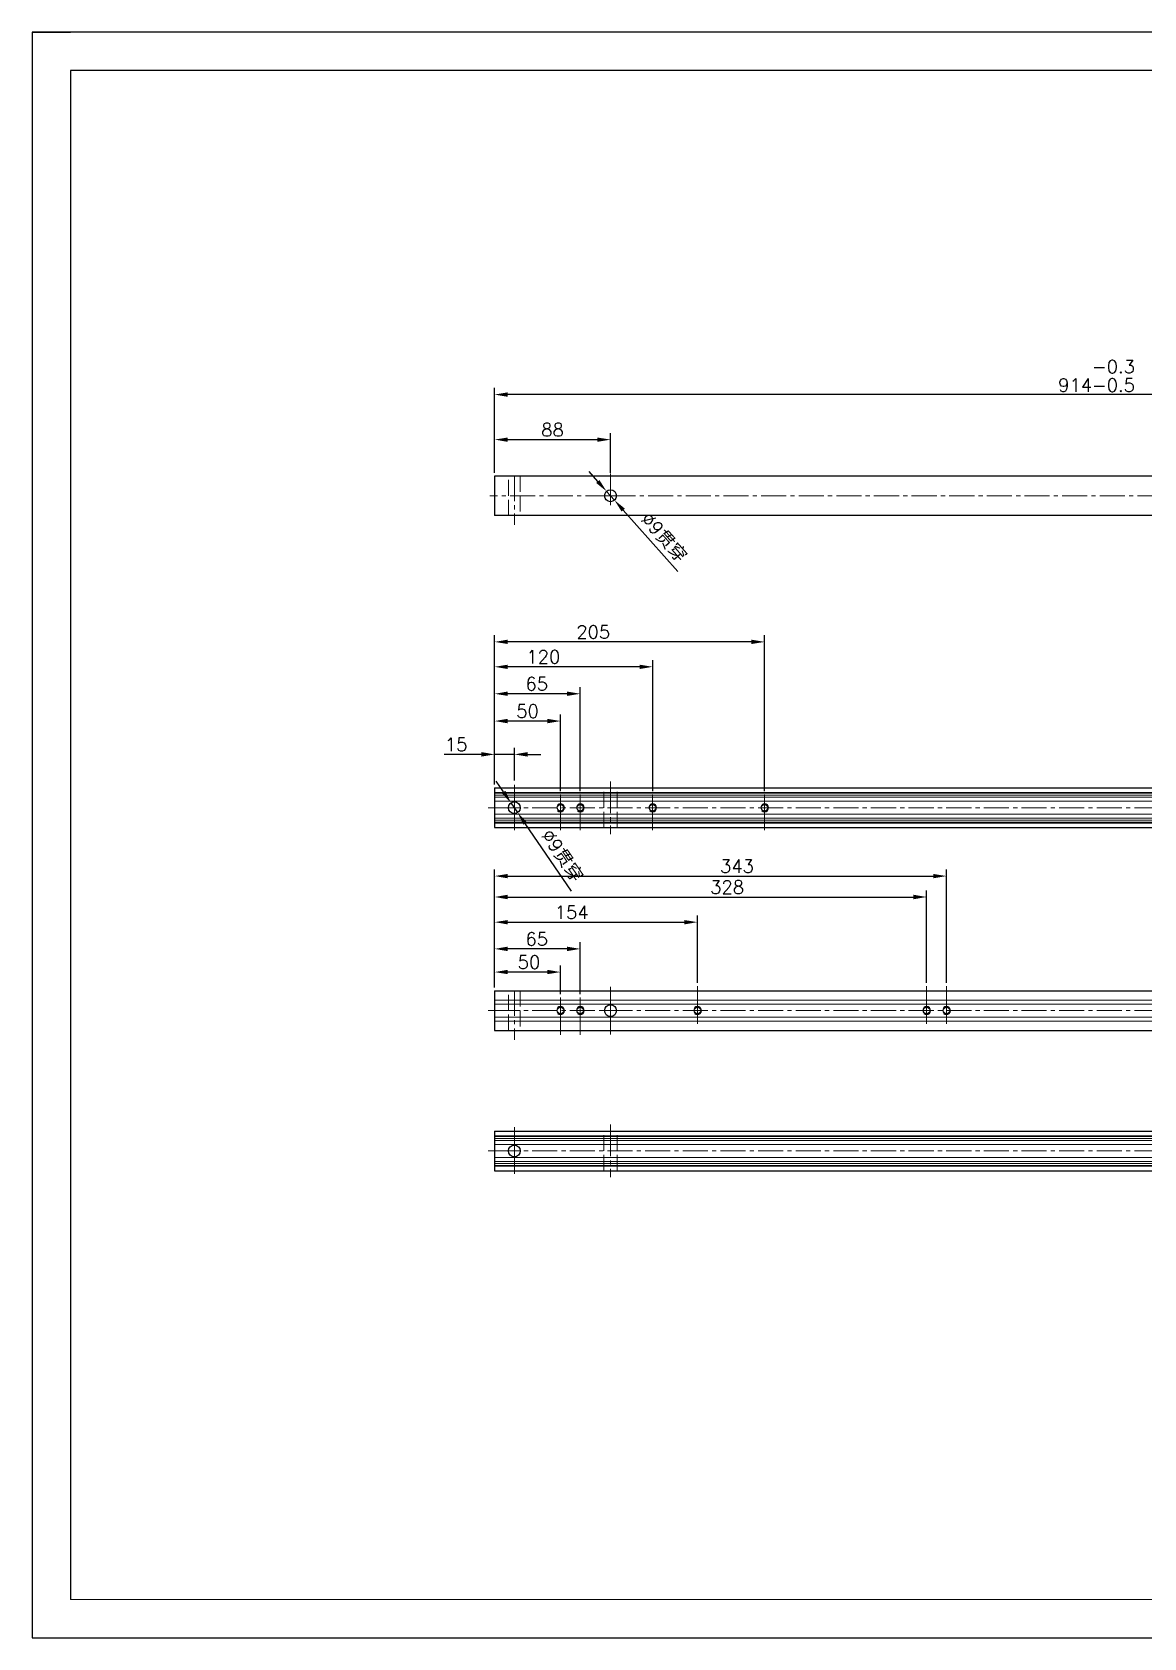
# Model space of a CAD drawing. Header units: millimetres. Extents: x -30327 to 34858, y 4015 to 75103.
# Drawn here: x 3501 to 4345, y 60062 to 61281 of the extents above; entities that cross this region are included whole.
import ezdxf

# ---------------------------------------------------------------- set-up
doc = ezdxf.new("R2010")
doc.units = ezdxf.units.MM
doc.linetypes.add('ACAD_ISO02W100', pattern=[15, 12, -3])
doc.linetypes.add('CENTER2', pattern=[28.575, 19.05, -3.175, 3.175, -3.175])
doc.layers.add('A-TITLEBLOCK', color=7, linetype='Continuous', lineweight=18)
doc.layers.add('cen', color=1, linetype='CENTER2', lineweight=9)
for name, color, linetype in [('green', 3, 'ACAD_ISO02W100'), ('print', 30, 'Continuous'), ('red', 1, 'CENTER2'), ('yellow', 2, 'Continuous')]:
    doc.layers.add(name, color=color, linetype=linetype)
doc.styles.add('GB', font='GBENOR.SHX', dxfattribs={"bigfont": 'gbcbig.shx'})
doc.styles.get("Standard").update_dxf_attribs({"font": 'txt', "bigfont": 'gbcbig.shx'})
doc.dimstyles.new('1-4', dxfattribs={"dimscale": 4, "dimtxt": 2.5, "dimasz": 2.5, "dimexe": 1.25, "dimexo": 0.625, "dimtad": 1, "dimdsep": 46, "dimtxsty": 'Standard', "dimcen": 2.5, "dimadec": 0, "dimazin": 0, "dimtfac": 1, "dimtmove": 0, "dimatfit": 3, "dimfxl": 0, "dimarcsym": 0})

# ---------------------------------------------------------------- blocks, each defined once
blk = doc.blocks.new('DT-A2-TITLE')
for p, q in [((594, 420), (0, 420)), ((0, 420), (0, 420)), ((0, 420), (0, 0)), ((0, 420), (10, 420)), ((10, 410), (10, 10)), ((584, 410), (10, 410))]:
    blk.add_line(p, q)
at = {"layer": 'A-TITLEBLOCK', "color": 7}
for p, q in [((10, 10), (584, 10)), ((0, 0), (594, 0))]:
    blk.add_line(p, q, dxfattribs=at)
at = {"style": 'GB'}
for tag, p, height in [('#设计', (451.96, 38.52), 3.5), ('#品名', (523.32, 37.95), 3.5), ('#审核', (451.99, 28.1), 3.5), ('#图号', (526.67, 27.2), 3.5), ('#材料说明', (442.15, 13.59), 3), ('#数量', (520.33, 14.51), 3.5), ('#版本', (552.92, 14.47), 3.5)]:
    blk.add_attdef(tag, p, '', height=height, dxfattribs=at)
blk = doc.blocks.new('*D1225')
at = {"layer": 'Defpoints', "color": 0, "transparency": 16777216}
for p in [(3852.2, 61006.1), (3852.2, 60944.9), (4766.2, 60944.2)]:
    blk.add_point(p, dxfattribs=at)
at = {"layer": 'yellow', "color": 0, "lineweight": -2, "transparency": 16777216}
for p, q in [((3852.2, 60947.4), (3852.2, 61011.1)), ((4756.2, 61006.1), (3862.2, 61006.1)), ((4766.2, 60946.7), (4766.2, 61011.1))]:
    blk.add_line(p, q, dxfattribs=at)
at = {"layer": 'yellow', "color": 0, "transparency": 16777216}
for points in [[(3862.2, 61007.8), (3862.2, 61004.4), (3852.2, 61006.1)], [(4756.2, 61007.8), (4756.2, 61004.4), (4766.2, 61006.1)]]:
    blk.add_solid(points, dxfattribs=at)
at = {"layer": 'yellow', "color": 0, "lineweight": 9, "transparency": 16777216, "insert": (4309.2, 61020.3), "char_height": 10, "attachment_point": 5}
blk.add_mtext('914\\S-0.3^ -0.5;', dxfattribs=at)
blk = doc.blocks.new('*D1235')
at = {"layer": 'Defpoints', "color": 0, "transparency": 16777216}
for p in [(4180.2, 60624.6), (3852.2, 60555.8), (4180.2, 60556.9)]:
    blk.add_point(p, dxfattribs=at)
at = {"layer": 'yellow', "color": 0, "lineweight": -2, "transparency": 16777216}
for p, q in [((3852.2, 60558.3), (3852.2, 60629.6)), ((3862.2, 60624.6), (4170.2, 60624.6)), ((4180.2, 60559.4), (4180.2, 60629.6))]:
    blk.add_line(p, q, dxfattribs=at)
at = {"layer": 'yellow', "color": 0, "transparency": 16777216}
for points in [[(3862.2, 60626.3), (3862.2, 60622.9), (3852.2, 60624.6)], [(4170.2, 60626.3), (4170.2, 60622.9), (4180.2, 60624.6)]]:
    blk.add_solid(points, dxfattribs=at)
at = {"layer": 'yellow', "color": 0, "lineweight": 9, "transparency": 16777216, "insert": (4028.7, 60632.1), "char_height": 10, "attachment_point": 5}
blk.add_mtext('328', dxfattribs=at)
blk = doc.blocks.new('*D1236')
at = {"layer": 'Defpoints', "color": 0, "transparency": 16777216}
for p in [(3940.2, 60971.9), (3852.2, 60944.2), (3940.2, 60944.2)]:
    blk.add_point(p, dxfattribs=at)
at = {"layer": 'yellow', "color": 0, "lineweight": -2, "transparency": 16777216}
for p, q in [((3852.2, 60946.7), (3852.2, 60976.9)), ((3940.2, 60946.7), (3940.2, 60976.9)), ((3862.2, 60971.9), (3930.2, 60971.9))]:
    blk.add_line(p, q, dxfattribs=at)
at = {"layer": 'yellow', "color": 0, "transparency": 16777216}
for points in [[(3862.2, 60973.5), (3862.2, 60970.2), (3852.2, 60971.9)], [(3930.2, 60973.5), (3930.2, 60970.2), (3940.2, 60971.9)]]:
    blk.add_solid(points, dxfattribs=at)
at = {"layer": 'yellow', "color": 0, "lineweight": 9, "transparency": 16777216, "insert": (3896.2, 60979.4), "char_height": 10, "attachment_point": 5}
blk.add_mtext('88', dxfattribs=at)
blk = doc.blocks.new('*D1237')
at = {"layer": 'Defpoints', "color": 0, "transparency": 16777216}
for p in [(3852.2, 60567.6), (3852.2, 60553.3), (3902.2, 60548.3)]:
    blk.add_point(p, dxfattribs=at)
at = {"layer": 'yellow', "color": 0, "lineweight": -2, "transparency": 16777216}
for p, q in [((3852.2, 60555.8), (3852.2, 60572.6)), ((3892.2, 60567.6), (3862.2, 60567.6)), ((3902.2, 60550.8), (3902.2, 60572.6))]:
    blk.add_line(p, q, dxfattribs=at)
at = {"layer": 'yellow', "color": 0, "transparency": 16777216}
for points in [[(3862.2, 60569.3), (3862.2, 60566), (3852.2, 60567.6)], [(3892.2, 60569.3), (3892.2, 60566), (3902.2, 60567.6)]]:
    blk.add_solid(points, dxfattribs=at)
at = {"layer": 'yellow', "color": 0, "lineweight": 9, "transparency": 16777216, "insert": (3878.3, 60575.1), "char_height": 10, "attachment_point": 5}
blk.add_mtext('50', dxfattribs=at)
blk = doc.blocks.new('*D1238')
at = {"layer": 'Defpoints', "color": 0, "transparency": 16777216}
for p in [(3852.2, 60732.9), (3867.2, 60710.5), (3852.2, 60707.4)]:
    blk.add_point(p, dxfattribs=at)
at = {"layer": 'yellow', "color": 0, "lineweight": -2, "transparency": 16777216}
for p, q in [((3842.2, 60732.9), (3813.8, 60732.9)), ((3852.2, 60709.9), (3852.2, 60737.9)), ((3867.2, 60732.9), (3852.2, 60732.9)), ((3867.2, 60713), (3867.2, 60737.9)), ((3877.2, 60732.9), (3887.2, 60732.9))]:
    blk.add_line(p, q, dxfattribs=at)
at = {"layer": 'yellow', "color": 0, "transparency": 16777216}
for points in [[(3842.2, 60734.6), (3842.2, 60731.2), (3852.2, 60732.9)], [(3877.2, 60734.6), (3877.2, 60731.2), (3867.2, 60732.9)]]:
    blk.add_solid(points, dxfattribs=at)
at = {"layer": 'yellow', "color": 0, "lineweight": 9, "transparency": 16777216, "insert": (3823, 60740.4), "char_height": 10, "attachment_point": 5}
blk.add_mtext('15', dxfattribs=at)
blk = doc.blocks.new('*D1239')
at = {"layer": 'Defpoints', "color": 0, "transparency": 16777216}
for p in [(3852.2, 60758.2), (3852.2, 60708), (3902.2, 60702.4)]:
    blk.add_point(p, dxfattribs=at)
at = {"layer": 'yellow', "color": 0, "lineweight": -2, "transparency": 16777216}
for p, q in [((3852.2, 60710.5), (3852.2, 60763.2)), ((3892.2, 60758.2), (3862.2, 60758.2)), ((3902.2, 60704.9), (3902.2, 60763.2))]:
    blk.add_line(p, q, dxfattribs=at)
at = {"layer": 'yellow', "color": 0, "transparency": 16777216}
for points in [[(3862.2, 60759.9), (3862.2, 60756.5), (3852.2, 60758.2)], [(3892.2, 60759.9), (3892.2, 60756.5), (3902.2, 60758.2)]]:
    blk.add_solid(points, dxfattribs=at)
at = {"layer": 'yellow', "color": 0, "lineweight": 9, "transparency": 16777216, "insert": (3877.2, 60765.7), "char_height": 10, "attachment_point": 5}
blk.add_mtext('50', dxfattribs=at)
blk = doc.blocks.new('*D1240')
at = {"layer": 'Defpoints', "color": 0, "transparency": 16777216}
for p in [(3937.2, 60932.6), (3943.2, 60925.9)]:
    blk.add_point(p, dxfattribs=at)
at = {"layer": 'yellow', "color": 0, "lineweight": -2, "transparency": 16777216}
for p, q in [((3930.6, 60940.1), (3923.9, 60947.6)), ((3937.2, 60932.6), (3943.2, 60925.9)), ((3991.2, 60871.8), (3949.8, 60918.4))]:
    blk.add_line(p, q, dxfattribs=at)
at = {"layer": 'yellow', "color": 0, "transparency": 16777216}
for points in [[(3931.8, 60941.2), (3929.3, 60939), (3937.2, 60932.6)], [(3951.1, 60919.5), (3948.6, 60917.3), (3943.2, 60925.9)]]:
    blk.add_solid(points, dxfattribs=at)
at = {"layer": 'yellow', "color": 0, "lineweight": 9, "transparency": 16777216, "insert": (3980.6, 60897.4), "char_height": 10, "attachment_point": 5, "rotation": 311.5674}
blk.add_mtext('∅9{\\fSimSun|b0|i0|c134|p2;贯穿}', dxfattribs=at)
blk = doc.blocks.new('*D1241')
at = {"layer": 'Defpoints', "color": 0, "transparency": 16777216}
for p in [(3864.6, 60696.1), (3869.7, 60688.7)]:
    blk.add_point(p, dxfattribs=at)
at = {"layer": 'yellow', "color": 0, "lineweight": -2, "transparency": 16777216}
for p, q in [((3859, 60704.4), (3853.4, 60712.6)), ((3864.6, 60696.1), (3869.7, 60688.7)), ((3910.6, 60629), (3875.4, 60680.4))]:
    blk.add_line(p, q, dxfattribs=at)
at = {"layer": 'yellow', "color": 0, "transparency": 16777216}
for points in [[(3860.4, 60705.3), (3857.6, 60703.4), (3864.6, 60696.1)], [(3876.7, 60681.4), (3874, 60679.5), (3869.7, 60688.7)]]:
    blk.add_solid(points, dxfattribs=at)
at = {"layer": 'yellow', "color": 0, "lineweight": 9, "transparency": 16777216, "insert": (3903.3, 60655.7), "char_height": 10, "attachment_point": 5, "rotation": 304.3669}
blk.add_mtext('∅9{\\fSimSun|b0|i0|c134|p2;贯穿}', dxfattribs=at)
blk = doc.blocks.new('*D1245')
at = {"layer": 'Defpoints', "color": 0, "transparency": 16777216}
for p in [(3852.2, 60778.9), (3852.2, 60707.4), (3917.2, 60702.4)]:
    blk.add_point(p, dxfattribs=at)
at = {"layer": 'yellow', "color": 0, "lineweight": -2, "transparency": 16777216}
for p, q in [((3852.2, 60709.9), (3852.2, 60783.9)), ((3917.2, 60704.9), (3917.2, 60783.9)), ((3907.2, 60778.9), (3862.2, 60778.9))]:
    blk.add_line(p, q, dxfattribs=at)
at = {"layer": 'yellow', "color": 0, "transparency": 16777216}
for points in [[(3862.2, 60780.6), (3862.2, 60777.3), (3852.2, 60778.9)], [(3907.2, 60780.6), (3907.2, 60777.3), (3917.2, 60778.9)]]:
    blk.add_solid(points, dxfattribs=at)
at = {"layer": 'yellow', "color": 0, "lineweight": 9, "transparency": 16777216, "insert": (3884.2, 60786.4), "char_height": 10, "attachment_point": 5}
blk.add_mtext('65', dxfattribs=at)
blk = doc.blocks.new('*D1247')
at = {"layer": 'Defpoints', "color": 0, "transparency": 16777216}
for p in [(3852.2, 60585.2), (3852.2, 60553.3), (3917.2, 60548.3)]:
    blk.add_point(p, dxfattribs=at)
at = {"layer": 'yellow', "color": 0, "lineweight": -2, "transparency": 16777216}
for p, q in [((3852.2, 60555.8), (3852.2, 60590.2)), ((3917.2, 60550.8), (3917.2, 60590.2)), ((3907.2, 60585.2), (3862.2, 60585.2))]:
    blk.add_line(p, q, dxfattribs=at)
at = {"layer": 'yellow', "color": 0, "transparency": 16777216}
for points in [[(3862.2, 60586.9), (3862.2, 60583.5), (3852.2, 60585.2)], [(3907.2, 60586.9), (3907.2, 60583.5), (3917.2, 60585.2)]]:
    blk.add_solid(points, dxfattribs=at)
at = {"layer": 'yellow', "color": 0, "lineweight": 9, "transparency": 16777216, "insert": (3884.2, 60592.7), "char_height": 10, "attachment_point": 5}
blk.add_mtext('65', dxfattribs=at)
blk = doc.blocks.new('*D1248')
at = {"layer": 'Defpoints', "color": 0, "transparency": 16777216}
for p in [(4195.2, 60640.5), (3852.2, 60555.8), (4195.2, 60556.9)]:
    blk.add_point(p, dxfattribs=at)
at = {"layer": 'yellow', "color": 0, "lineweight": -2, "transparency": 16777216}
for p, q in [((3852.2, 60558.3), (3852.2, 60645.5)), ((3862.2, 60640.5), (4185.2, 60640.5)), ((4195.2, 60559.4), (4195.2, 60645.5))]:
    blk.add_line(p, q, dxfattribs=at)
at = {"layer": 'yellow', "color": 0, "transparency": 16777216}
for points in [[(3862.2, 60642.1), (3862.2, 60638.8), (3852.2, 60640.5)], [(4185.2, 60642.1), (4185.2, 60638.8), (4195.2, 60640.5)]]:
    blk.add_solid(points, dxfattribs=at)
at = {"layer": 'yellow', "color": 0, "lineweight": 9, "transparency": 16777216, "insert": (4036.2, 60648), "char_height": 10, "attachment_point": 5}
blk.add_mtext('343', dxfattribs=at)
blk = doc.blocks.new('*D1249')
at = {"layer": 'Defpoints', "color": 0, "transparency": 16777216}
for p in [(3852.2, 60799.4), (3852.2, 60707.4), (3972.2, 60702.4)]:
    blk.add_point(p, dxfattribs=at)
at = {"layer": 'yellow', "color": 0, "lineweight": -2, "transparency": 16777216}
for p, q in [((3852.2, 60709.9), (3852.2, 60804.4)), ((3962.2, 60799.4), (3862.2, 60799.4)), ((3972.2, 60704.9), (3972.2, 60804.4))]:
    blk.add_line(p, q, dxfattribs=at)
at = {"layer": 'yellow', "color": 0, "transparency": 16777216}
for points in [[(3862.2, 60801), (3862.2, 60797.7), (3852.2, 60799.4)], [(3962.2, 60801), (3962.2, 60797.7), (3972.2, 60799.4)]]:
    blk.add_solid(points, dxfattribs=at)
at = {"layer": 'yellow', "color": 0, "lineweight": 9, "transparency": 16777216, "insert": (3889.2, 60806.9), "char_height": 10, "attachment_point": 5}
blk.add_mtext('120', dxfattribs=at)
blk = doc.blocks.new('*D1250')
at = {"layer": 'Defpoints', "color": 0, "transparency": 16777216}
for p in [(3852.2, 60818.3), (3852.2, 60707.4), (4057.2, 60702.4)]:
    blk.add_point(p, dxfattribs=at)
at = {"layer": 'yellow', "color": 0, "lineweight": -2, "transparency": 16777216}
for p, q in [((3852.2, 60709.9), (3852.2, 60823.3)), ((4047.2, 60818.3), (3862.2, 60818.3)), ((4057.2, 60704.9), (4057.2, 60823.3))]:
    blk.add_line(p, q, dxfattribs=at)
at = {"layer": 'yellow', "color": 0, "transparency": 16777216}
for points in [[(3862.2, 60820), (3862.2, 60816.7), (3852.2, 60818.3)], [(4047.2, 60820), (4047.2, 60816.7), (4057.2, 60818.3)]]:
    blk.add_solid(points, dxfattribs=at)
at = {"layer": 'yellow', "color": 0, "lineweight": 9, "transparency": 16777216, "insert": (3927.1, 60825.8), "char_height": 10, "attachment_point": 5}
blk.add_mtext('205', dxfattribs=at)
blk = doc.blocks.new('*D1251')
at = {"layer": 'Defpoints', "color": 0, "transparency": 16777216}
for p in [(4006.2, 60605.5), (3852.2, 60558.3), (4006.2, 60556.9)]:
    blk.add_point(p, dxfattribs=at)
at = {"layer": 'yellow', "color": 0, "lineweight": -2, "transparency": 16777216}
for p, q in [((3852.2, 60560.8), (3852.2, 60610.5)), ((4006.2, 60559.4), (4006.2, 60610.5)), ((3862.2, 60605.5), (3996.2, 60605.5))]:
    blk.add_line(p, q, dxfattribs=at)
at = {"layer": 'yellow', "color": 0, "transparency": 16777216}
for points in [[(3862.2, 60607.1), (3862.2, 60603.8), (3852.2, 60605.5)], [(3996.2, 60607.1), (3996.2, 60603.8), (4006.2, 60605.5)]]:
    blk.add_solid(points, dxfattribs=at)
at = {"layer": 'yellow', "color": 0, "lineweight": 9, "transparency": 16777216, "insert": (3910.7, 60613), "char_height": 10, "attachment_point": 5}
blk.add_mtext('154', dxfattribs=at)

msp = doc.modelspace()

# ---------------------------------------------------------------- linework, layer by layer
for p, q in [((3852.1828, 60944.2451), (3852.1828, 60914.2451)), ((3852.1828, 60707.3936), (4766.1828, 60707.3936)), ((3852.1828, 60707.3936), (3852.1828, 60677.3936)), ((3852.1828, 60677.3936), (4766.1828, 60677.3936)), ((3852.1828, 60553.3358), (4766.1828, 60553.3358)), ((3852.1828, 60553.3358), (3852.1828, 60523.3358)), ((3852.1828, 60523.3358), (4766.1828, 60523.3358)), ((3852.1828, 60446.79), (4766.1828, 60446.79)), ((3852.1828, 60446.79), (3852.1828, 60416.79)), ((3852.1828, 60416.79), (4766.1828, 60416.79))]:
    msp.add_line(p, q)
at = {"lineweight": 9}
for p, q in [((3852.1828, 60703.8936), (4766.1828, 60703.8936)), ((3852.1828, 60703.3936), (4766.1828, 60703.3936)), ((3852.1828, 60701.8936), (4766.1828, 60701.8936)), ((3852.1828, 60700.3936), (4766.1828, 60700.3936)), ((3852.1828, 60697.3936), (4766.1828, 60697.3936)), ((3852.1828, 60687.3936), (4766.1828, 60687.3936)), ((3852.1828, 60684.3936), (4766.1828, 60684.3936)), ((3852.1828, 60682.8936), (4766.1828, 60682.8936)), ((3852.1828, 60681.3936), (4766.1828, 60681.3936)), ((3852.1828, 60680.7518), (4766.1828, 60680.7518)), ((3852.1828, 60546.3358), (4766.1828, 60546.3358)), ((3852.1828, 60543.3358), (4766.1828, 60543.3358)), ((3852.1828, 60533.3358), (4766.1828, 60533.3358)), ((3852.1828, 60530.3358), (4766.1828, 60530.3358)), ((3852.1828, 60443.29), (4766.1828, 60443.29)), ((3852.1828, 60442.79), (4766.1828, 60442.79)), ((3852.1828, 60441.29), (4766.1828, 60441.29)), ((3852.1828, 60439.79), (4766.1828, 60439.79)), ((3852.1828, 60436.79), (4766.1828, 60436.79)), ((3852.1828, 60426.79), (4766.1828, 60426.79)), ((3852.1828, 60423.79), (4766.1828, 60423.79)), ((3852.1828, 60422.29), (4766.1828, 60422.29)), ((3852.1828, 60420.79), (4766.1828, 60420.79)), ((3852.1828, 60420.1482), (4766.1828, 60420.1482))]:
    msp.add_line(p, q, dxfattribs=at)
for points in [[(4766.1828, 60944.2451), (3852.1828, 60944.2451)], [(4766.1828, 60914.2451), (3852.1828, 60914.2451)]]:
    msp.add_lwpolyline(points)
for centre, radius in [((3940.1828, 60929.2451), 4.5), ((3867.1828, 60692.3936), 4.5), ((3902.1828, 60692.3936), 2.5), ((3917.1828, 60692.3936), 2.5), ((3972.1828, 60692.3936), 2.5), ((4057.1828, 60692.3936), 2.5), ((3902.1828, 60538.3358), 2.5), ((3917.1828, 60538.3358), 2.5), ((3940.1828, 60538.3358), 4.5), ((4006.1828, 60538.3358), 2.5), ((4180.1828, 60538.3358), 2.5), ((4195.1828, 60538.3358), 2.5), ((3867.1828, 60431.79), 4.5)]:
    msp.add_circle(centre, radius)
for centre in [(3902.1828, 60692.3936), (3917.1828, 60692.3936), (3972.1828, 60692.3936), (4057.1828, 60692.3936), (3902.1828, 60538.3358), (3917.1828, 60538.3358), (4006.1828, 60538.3358), (4180.1828, 60538.3358), (4195.1828, 60538.3358)]:
    msp.add_arc(centre, 3, 225, 135)
at = {"layer": 'cen', "lineweight": 9}
for p, q in [((3867.1828, 60944.2451), (3867.1828, 60907.0707)), ((3940.1828, 60929.2451), (3940.1828, 60946.0461)), ((3940.1828, 60929.2451), (3848.5762, 60929.2451)), ((3940.1828, 60929.2451), (4670.9828, 60929.2451)), ((3940.1828, 60929.2451), (3940.1828, 60922.0451)), ((3867.1828, 60692.3936), (3867.1828, 60709.8927)), ((3940.1828, 60707.3936), (3940.1828, 60712.3936)), ((3940.1828, 60707.3936), (3940.1828, 60677.3936)), ((3867.1828, 60692.3936), (3867.1828, 60675.2602)), ((3940.1828, 60677.3936), (3940.1828, 60672.3936)), ((3867.1828, 60553.3358), (3867.1828, 60516.1614)), ((3940.1828, 60538.3358), (3940.1828, 60556.3743)), ((3940.1828, 60538.3358), (3932.1828, 60538.3358)), ((3940.1828, 60538.3358), (3940.1828, 60520.1136)), ((3940.1828, 60538.3358), (3948.1828, 60538.3358)), ((3940.1828, 60446.79), (3940.1828, 60451.79)), ((3867.1828, 60431.79), (3867.1828, 60449.8585)), ((3940.1828, 60446.79), (3940.1828, 60416.79)), ((3867.1828, 60431.79), (3867.1828, 60414.4863)), ((3940.1828, 60416.79), (3940.1828, 60411.79))]:
    msp.add_line(p, q, dxfattribs=at)
at = {"layer": 'green', "lineweight": 9}
for p, q in [((3862.6828, 60914.2451), (3862.6828, 60944.2451)), ((3862.6828, 60944.2451), (3871.6828, 60944.2451)), ((3871.6828, 60944.2451), (3871.6828, 60914.2451)), ((3867.1828, 60914.2451), (3862.6828, 60914.2451)), ((3935.1828, 60677.3936), (3935.1828, 60707.3936)), ((3945.1828, 60677.3936), (3945.1828, 60707.3936)), ((3862.6828, 60523.3358), (3862.6828, 60553.3358)), ((3871.6828, 60553.3358), (3871.6828, 60523.3358)), ((3935.1828, 60416.79), (3935.1828, 60446.79)), ((3945.1828, 60416.79), (3945.1828, 60446.79))]:
    msp.add_line(p, q, dxfattribs=at)
at = {"layer": 'print'}
msp.add_lwpolyline([(3501.089, 60062.0396), (5225.4948, 60062.0396), (5225.4948, 61281.3164), (3501.089, 61281.3164)], close=True, dxfattribs=at)
at = {"layer": 'red', "lineweight": 9}
for p, q in [((3902.1828, 60692.3936), (3902.1828, 60702.3936)), ((3917.1828, 60692.3936), (3917.1828, 60702.3936)), ((3972.1828, 60692.3936), (3972.1828, 60702.3936)), ((4057.1828, 60692.3936), (4057.1828, 60702.3936)), ((3852.1828, 60692.3936), (3847.1828, 60692.3936)), ((3852.1828, 60692.3936), (4766.1828, 60692.3936)), ((3902.1828, 60692.3936), (3902.1828, 60675.4078)), ((3917.1828, 60692.3936), (3917.1828, 60675.4078)), ((3972.1828, 60692.3936), (3972.1828, 60675.4078)), ((4057.1828, 60692.3936), (4057.1828, 60675.4078)), ((4006.1828, 60538.3358), (4006.1828, 60556.9241)), ((4180.1828, 60538.3358), (4180.1828, 60556.9241)), ((4195.1828, 60538.3358), (4195.1828, 60556.9241)), ((3852.1828, 60538.3358), (3847.1828, 60538.3358)), ((3852.1828, 60538.3358), (4766.1828, 60538.3358)), ((3902.1828, 60538.3358), (3902.1828, 60548.3358)), ((3902.1828, 60538.3358), (3902.1828, 60520.0683)), ((3917.1828, 60538.3358), (3917.1828, 60548.3358)), ((3917.1828, 60538.3358), (3917.1828, 60520.0683)), ((4006.1828, 60538.3358), (4006.1828, 60528.3358)), ((4180.1828, 60538.3358), (4180.1828, 60528.3358)), ((4195.1828, 60538.3358), (4195.1828, 60528.3358)), ((3852.1828, 60431.79), (3847.1828, 60431.79)), ((3852.1828, 60431.79), (4766.1828, 60431.79))]:
    msp.add_line(p, q, dxfattribs=at)

# ---------------------------------------------------------------- block references
at = {"xscale": 2.90304, "yscale": 2.90304, "zscale": 2.90304}
msp.add_blockref('DT-A2-TITLE', (3501.089, 60062.0396), dxfattribs=at)

# ---------------------------------------------------------------- dimensions: what is measured, and where the dimension line sits
at = {"layer": 'yellow', "lineweight": 9}
dim = msp.add_linear_dim(base=(3852.1828, 61006.1111), p1=(4766.1828, 60944.2451), p2=(3852.1828, 60944.8701), angle=180, dimstyle='1-4', override={"dimgap": 0.625, "dimtol": 1, "dimlim": 0, "dimtp": -0.3, "dimtm": 0.5}, dxfattribs=at)
dim.commit()
dim.dimension.update_dxf_attribs({"geometry": '*D1225', "text_midpoint": (4309.1828, 61020.2777)})
dim = msp.add_linear_dim(base=(3940.1828, 60971.8716), p1=(3852.1828, 60944.2451), p2=(3940.1828, 60944.2451), dimstyle='1-4', dxfattribs=at)
dim.commit()
dim.dimension.update_dxf_attribs({"geometry": '*D1236', "text_midpoint": (3896.1828, 60971.8716), "dimtype": 160})
for p1, p2, picture, middle in [((3937.1971, 60932.6119), (3943.1686, 60925.8783), '*D1240', (3980.6377, 60897.4012)), ((3864.6426, 60696.108), (3869.723, 60688.6791), '*D1241', (3903.3272, 60655.7301))]:
    dim = msp.add_diameter_dim_2p(p1=p1, p2=p2, text='<>{\\fSimSun|b0|i0|c134|p2;贯穿}', dimstyle='1-4', dxfattribs=at)
    dim.commit()
    dim.dimension.update_dxf_attribs({"geometry": picture, "text_midpoint": middle})
for base, p1, p2, picture, middle in [((3852.1828, 60818.3368), (4057.1828, 60702.3936), (3852.1828, 60707.3936), '*D1250', (3927.1062, 60818.3368)), ((3852.1828, 60799.3812), (3972.1828, 60702.3936), (3852.1828, 60707.3936), '*D1249', (3889.1518, 60799.3812)), ((3852.1828, 60778.9446), (3917.1828, 60702.3936), (3852.1828, 60707.3936), '*D1245', (3884.1828, 60778.9446)), ((4195.1828, 60640.4798), (3852.1828, 60555.8358), (4195.1828, 60556.9241), '*D1248', (4036.1828, 60640.4798)), ((4180.1828, 60624.5998), (3852.1828, 60555.8358), (4180.1828, 60556.9241), '*D1235', (4028.6828, 60624.5998)), ((4006.1828, 60605.4691), (3852.1828, 60558.3358), (4006.1828, 60556.9241), '*D1251', (3910.6828, 60605.4691)), ((3852.1828, 60585.2002), (3917.1828, 60548.3358), (3852.1828, 60553.3358), '*D1247', (3884.1828, 60585.2002)), ((3852.1828, 60567.6379), (3902.1828, 60548.3358), (3852.1828, 60553.3358), '*D1237', (3878.3256, 60567.6379))]:
    dim = msp.add_linear_dim(base=base, p1=p1, p2=p2, angle=180, dimstyle='1-4', dxfattribs=at)
    dim.commit()
    dim.dimension.update_dxf_attribs({"geometry": picture, "text_midpoint": middle, "dimtype": 160})
for base, p1, p2, picture, middle in [((3852.1828, 60758.2095), (3902.1828, 60702.3936), (3852.1828, 60708.0186), '*D1239', (3877.1828, 60765.7095)), ((3852.1828, 60732.8925), (3867.1828, 60710.4621), (3852.1828, 60707.3936), '*D1238', (3823.0162, 60740.3925))]:
    dim = msp.add_linear_dim(base=base, p1=p1, p2=p2, angle=180, dimstyle='1-4', dxfattribs=at)
    dim.commit()
    dim.dimension.update_dxf_attribs({"geometry": picture, "text_midpoint": middle})

doc.saveas('drawing.dxf')
